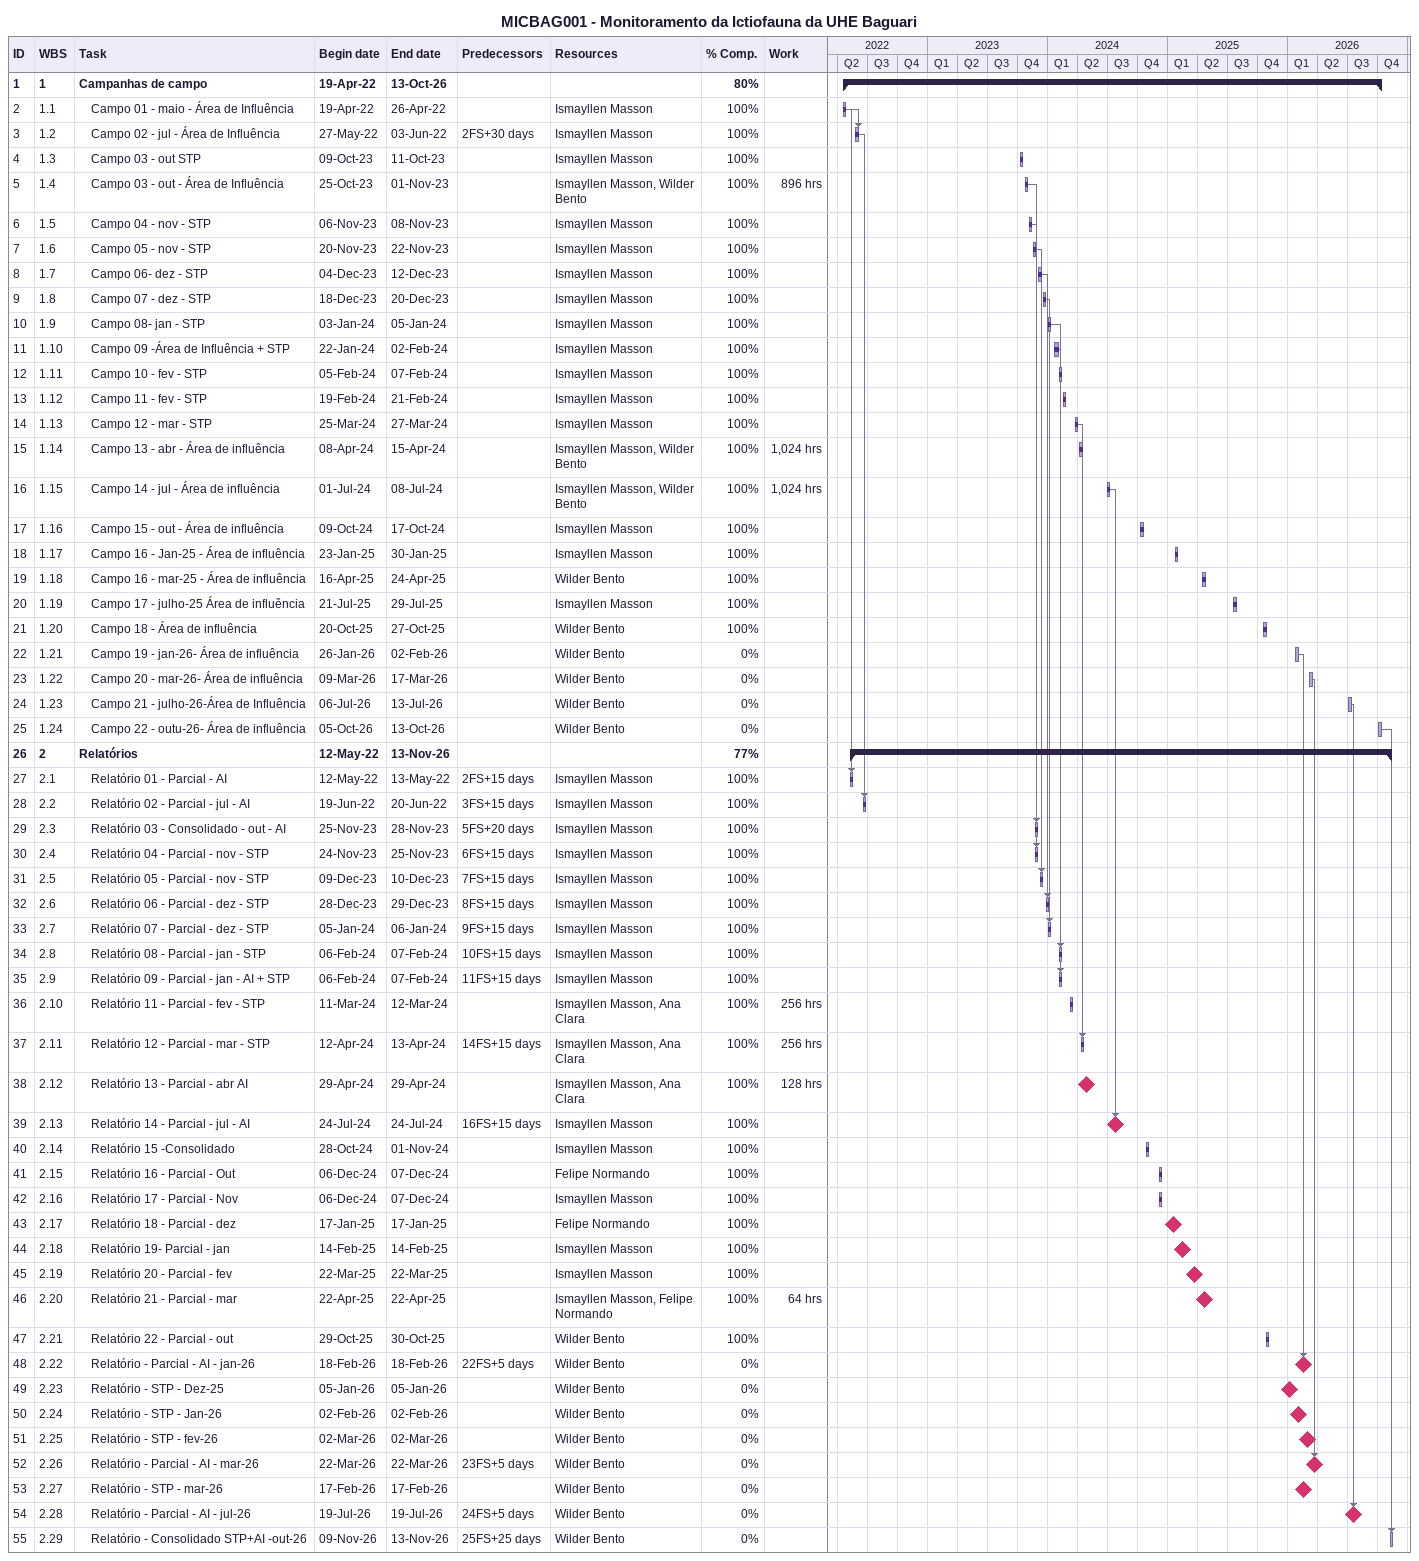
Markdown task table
MICBAG001 - Monitoramento da Ictiofauna da UHE Baguari

| ID | WBS | Task | Start | Finish | Predecessors | Resources | % complete | Work (h) |
|---|---|---|---|---|---|---|---|---|
| 1 | 1 | **Campanhas de campo** | 2022-04-19 | 2026-10-13 |  |  | 80 |  |
| 2 | 1.1 | Campo 01 - maio - Área de Influência | 2022-04-19 | 2022-04-26 |  | Ismayllen Masson | 100 |  |
| 3 | 1.2 | Campo 02 - jul - Área de Influência | 2022-05-27 | 2022-06-03 | 2FS+30d | Ismayllen Masson | 100 |  |
| 4 | 1.3 | Campo 03 - out STP | 2023-10-09 | 2023-10-11 |  | Ismayllen Masson | 100 |  |
| 5 | 1.4 | Campo 03 - out - Área de Influência | 2023-10-25 | 2023-11-01 |  | Ismayllen Masson, Wilder Bento | 100 | 896 |
| 6 | 1.5 | Campo 04 - nov - STP | 2023-11-06 | 2023-11-08 |  | Ismayllen Masson | 100 |  |
| 7 | 1.6 | Campo 05 - nov - STP | 2023-11-20 | 2023-11-22 |  | Ismayllen Masson | 100 |  |
| 8 | 1.7 | Campo 06- dez - STP | 2023-12-04 | 2023-12-12 |  | Ismayllen Masson | 100 |  |
| 9 | 1.8 | Campo 07 - dez - STP | 2023-12-18 | 2023-12-20 |  | Ismayllen Masson | 100 |  |
| 10 | 1.9 | Campo 08- jan - STP | 2024-01-03 | 2024-01-05 |  | Ismayllen Masson | 100 |  |
| 11 | 1.10 | Campo 09 -Área de Influência + STP | 2024-01-22 | 2024-02-02 |  | Ismayllen Masson | 100 |  |
| 12 | 1.11 | Campo 10 - fev - STP | 2024-02-05 | 2024-02-07 |  | Ismayllen Masson | 100 |  |
| 13 | 1.12 | Campo 11 - fev - STP | 2024-02-19 | 2024-02-21 |  | Ismayllen Masson | 100 |  |
| 14 | 1.13 | Campo 12 - mar - STP | 2024-03-25 | 2024-03-27 |  | Ismayllen Masson | 100 |  |
| 15 | 1.14 | Campo 13 - abr - Área de influência | 2024-04-08 | 2024-04-15 |  | Ismayllen Masson, Wilder Bento | 100 | 1024 |
| 16 | 1.15 | Campo 14 - jul - Área de influência | 2024-07-01 | 2024-07-08 |  | Ismayllen Masson, Wilder Bento | 100 | 1024 |
| 17 | 1.16 | Campo 15 - out - Área de influência | 2024-10-09 | 2024-10-17 |  | Ismayllen Masson | 100 |  |
| 18 | 1.17 | Campo 16 - Jan-25 - Área de influência | 2025-01-23 | 2025-01-30 |  | Ismayllen Masson | 100 |  |
| 19 | 1.18 | Campo 16 - mar-25 - Área de influência | 2025-04-16 | 2025-04-24 |  | Wilder Bento | 100 |  |
| 20 | 1.19 | Campo 17 - julho-25 Área de influência | 2025-07-21 | 2025-07-29 |  | Ismayllen Masson | 100 |  |
| 21 | 1.20 | Campo 18 - Área de influência | 2025-10-20 | 2025-10-27 |  | Wilder Bento | 100 |  |
| 22 | 1.21 | Campo 19 - jan-26- Área de influência | 2026-01-26 | 2026-02-02 |  | Wilder Bento | 0 |  |
| 23 | 1.22 | Campo 20 - mar-26- Área de influência | 2026-03-09 | 2026-03-17 |  | Wilder Bento | 0 |  |
| 24 | 1.23 | Campo 21 - julho-26-Área de Influência | 2026-07-06 | 2026-07-13 |  | Wilder Bento | 0 |  |
| 25 | 1.24 | Campo 22 - outu-26- Área de influência | 2026-10-05 | 2026-10-13 |  | Wilder Bento | 0 |  |
| 26 | 2 | **Relatórios** | 2022-05-12 | 2026-11-13 |  |  | 77 |  |
| 27 | 2.1 | Relatório 01 - Parcial - AI | 2022-05-12 | 2022-05-13 | 2FS+15d | Ismayllen Masson | 100 |  |
| 28 | 2.2 | Relatório 02 - Parcial - jul - AI | 2022-06-19 | 2022-06-20 | 3FS+15d | Ismayllen Masson | 100 |  |
| 29 | 2.3 | Relatório 03 - Consolidado - out - AI | 2023-11-25 | 2023-11-28 | 5FS+20d | Ismayllen Masson | 100 |  |
| 30 | 2.4 | Relatório 04 - Parcial - nov - STP | 2023-11-24 | 2023-11-25 | 6FS+15d | Ismayllen Masson | 100 |  |
| 31 | 2.5 | Relatório 05 - Parcial - nov - STP | 2023-12-09 | 2023-12-10 | 7FS+15d | Ismayllen Masson | 100 |  |
| 32 | 2.6 | Relatório 06 - Parcial - dez - STP | 2023-12-28 | 2023-12-29 | 8FS+15d | Ismayllen Masson | 100 |  |
| 33 | 2.7 | Relatório 07 - Parcial - dez - STP | 2024-01-05 | 2024-01-06 | 9FS+15d | Ismayllen Masson | 100 |  |
| 34 | 2.8 | Relatório 08 - Parcial - jan - STP | 2024-02-06 | 2024-02-07 | 10FS+15d | Ismayllen Masson | 100 |  |
| 35 | 2.9 | Relatório 09 - Parcial - jan - AI + STP | 2024-02-06 | 2024-02-07 | 11FS+15d | Ismayllen Masson | 100 |  |
| 36 | 2.10 | Relatório 11 - Parcial - fev - STP | 2024-03-11 | 2024-03-12 |  | Ismayllen Masson, Ana Clara | 100 | 256 |
| 37 | 2.11 | Relatório 12 - Parcial - mar - STP | 2024-04-12 | 2024-04-13 | 14FS+15d | Ismayllen Masson, Ana Clara | 100 | 256 |
| 38 | 2.12 | Relatório 13 - Parcial - abr AI (milestone) | 2024-04-29 | 2024-04-29 |  | Ismayllen Masson, Ana Clara | 100 | 128 |
| 39 | 2.13 | Relatório 14 - Parcial - jul - AI (milestone) | 2024-07-24 | 2024-07-24 | 16FS+15d | Ismayllen Masson | 100 |  |
| 40 | 2.14 | Relatório 15 -Consolidado | 2024-10-28 | 2024-11-01 |  | Ismayllen Masson | 100 |  |
| 41 | 2.15 | Relatório 16 - Parcial - Out | 2024-12-06 | 2024-12-07 |  | Felipe Normando | 100 |  |
| 42 | 2.16 | Relatório 17 - Parcial - Nov | 2024-12-06 | 2024-12-07 |  | Ismayllen Masson | 100 |  |
| 43 | 2.17 | Relatório 18 - Parcial - dez (milestone) | 2025-01-17 | 2025-01-17 |  | Felipe Normando | 100 |  |
| 44 | 2.18 | Relatório 19- Parcial - jan (milestone) | 2025-02-14 | 2025-02-14 |  | Ismayllen Masson | 100 |  |
| 45 | 2.19 | Relatório 20 - Parcial - fev (milestone) | 2025-03-22 | 2025-03-22 |  | Ismayllen Masson | 100 |  |
| 46 | 2.20 | Relatório 21 - Parcial - mar (milestone) | 2025-04-22 | 2025-04-22 |  | Ismayllen Masson, Felipe Normando | 100 | 64 |
| 47 | 2.21 | Relatório 22 - Parcial - out | 2025-10-29 | 2025-10-30 |  | Wilder Bento | 100 |  |
| 48 | 2.22 | Relatório - Parcial - AI - jan-26 (milestone) | 2026-02-18 | 2026-02-18 | 22FS+5d | Wilder Bento | 0 |  |
| 49 | 2.23 | Relatório - STP - Dez-25 (milestone) | 2026-01-05 | 2026-01-05 |  | Wilder Bento | 0 |  |
| 50 | 2.24 | Relatório - STP - Jan-26 (milestone) | 2026-02-02 | 2026-02-02 |  | Wilder Bento | 0 |  |
| 51 | 2.25 | Relatório - STP - fev-26 (milestone) | 2026-03-02 | 2026-03-02 |  | Wilder Bento | 0 |  |
| 52 | 2.26 | Relatório - Parcial - AI - mar-26 (milestone) | 2026-03-22 | 2026-03-22 | 23FS+5d | Wilder Bento | 0 |  |
| 53 | 2.27 | Relatório - STP - mar-26 (milestone) | 2026-02-17 | 2026-02-17 |  | Wilder Bento | 0 |  |
| 54 | 2.28 | Relatório - Parcial - AI - jul-26 (milestone) | 2026-07-19 | 2026-07-19 | 24FS+5d | Wilder Bento | 0 |  |
| 55 | 2.29 | Relatório - Consolidado STP+AI -out-26 | 2026-11-09 | 2026-11-13 | 25FS+25d | Wilder Bento | 0 |  |
